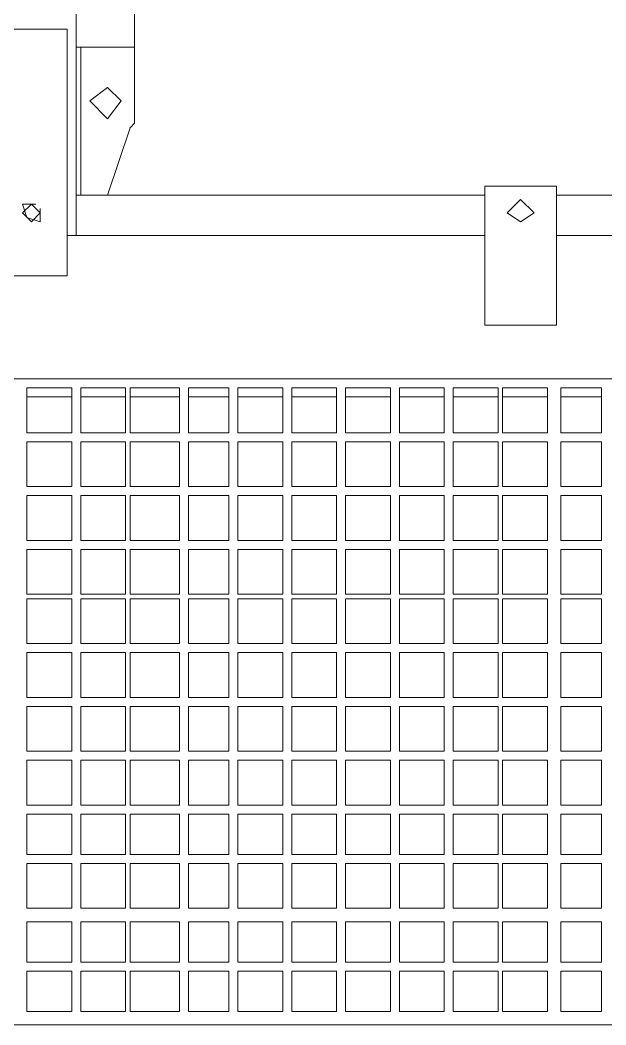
# Model space of a CAD drawing. Header units: metres. Extents: x -19121 to 152404, y -12107 to 46241.
# Drawn here: x 4138.5 to 4180.5, y 528.8 to 601 of the extents above; entities that cross this region are included whole.
import ezdxf

# ---------------------------------------------------------------- set-up
doc = ezdxf.new("R2010")
doc.units = ezdxf.units.M
doc.header["$LTSCALE"] = 50
doc.header["$MEASUREMENT"] = 0
doc.layers.get('0').update_dxf_attribs({"color": 9, "lineweight": 9})
doc.layers.add('32-ekipman', color=9, linetype='Continuous', lineweight=9)

# ---------------------------------------------------------------- blocks, each defined once
blk = doc.blocks.new('h')
for points in [[(181692.655, -16206.805), (181641.108, -16206.805)], [(181643.041, -16207.771), (181643.041, -16210.671)], [(181645.941, -16207.771), (181643.041, -16207.771)], [(181645.941, -16210.671), (181645.941, -16207.771)], [(181646.907, -16207.771), (181646.907, -16210.671)], [(181650.129, -16207.771), (181646.907, -16207.771)], [(181650.129, -16210.671), (181650.129, -16207.771)], [(181650.451, -16207.771), (181650.451, -16210.671)], [(181653.673, -16207.771), (181650.451, -16207.771)], [(181653.673, -16210.671), (181653.673, -16207.771)], [(181654.317, -16207.771), (181654.317, -16210.671)], [(181657.539, -16207.771), (181654.317, -16207.771)], [(181657.539, -16210.671), (181657.539, -16207.771)], [(181658.183, -16207.771), (181658.183, -16210.671)], [(181661.405, -16207.771), (181658.183, -16207.771)], [(181661.405, -16210.671), (181661.405, -16207.771)], [(181662.049, -16207.771), (181662.049, -16210.671)], [(181665.271, -16207.771), (181662.049, -16207.771)], [(181665.271, -16210.671), (181665.271, -16207.771)], [(181665.915, -16207.771), (181665.915, -16210.671)], [(181669.137, -16207.771), (181665.915, -16207.771)], [(181669.137, -16210.671), (181669.137, -16207.771)], [(181669.781, -16207.771), (181669.781, -16210.671)], [(181672.681, -16207.771), (181669.781, -16207.771)], [(181672.681, -16210.671), (181672.681, -16207.771)], [(181673.325, -16207.771), (181673.325, -16210.671)], [(181676.869, -16207.771), (181673.325, -16207.771)], [(181676.869, -16210.671), (181676.869, -16207.771)], [(181677.191, -16207.771), (181677.191, -16210.671)], [(181680.413, -16207.771), (181677.191, -16207.771)], [(181680.413, -16210.671), (181680.413, -16207.771)], [(181681.057, -16207.771), (181681.057, -16210.671)], [(181684.279, -16207.771), (181681.057, -16207.771)], [(181684.279, -16210.671), (181684.279, -16207.771)], [(181643.041, -16210.671), (181645.941, -16210.671)], [(181646.907, -16210.671), (181650.129, -16210.671)], [(181650.451, -16210.671), (181653.673, -16210.671)], [(181654.317, -16210.671), (181657.539, -16210.671)], [(181658.183, -16210.671), (181661.405, -16210.671)], [(181662.049, -16210.671), (181665.271, -16210.671)], [(181665.915, -16210.671), (181669.137, -16210.671)], [(181669.781, -16210.671), (181672.681, -16210.671)], [(181673.325, -16210.671), (181676.869, -16210.671)], [(181677.191, -16210.671), (181680.413, -16210.671)], [(181681.057, -16210.671), (181684.279, -16210.671)], [(181643.041, -16211.315), (181643.041, -16214.214)], [(181645.941, -16211.315), (181643.041, -16211.315)], [(181645.941, -16214.214), (181645.941, -16211.315)], [(181646.907, -16211.315), (181646.907, -16214.214)], [(181650.129, -16211.315), (181646.907, -16211.315)], [(181650.129, -16214.214), (181650.129, -16211.315)], [(181650.451, -16211.315), (181650.451, -16214.214)], [(181653.673, -16211.315), (181650.451, -16211.315)], [(181653.673, -16214.214), (181653.673, -16211.315)], [(181654.317, -16211.315), (181654.317, -16214.214)], [(181657.539, -16211.315), (181654.317, -16211.315)], [(181657.539, -16214.214), (181657.539, -16211.315)], [(181658.183, -16211.315), (181658.183, -16214.214)], [(181661.405, -16211.315), (181658.183, -16211.315)], [(181661.405, -16214.214), (181661.405, -16211.315)], [(181662.049, -16211.315), (181662.049, -16214.214)], [(181665.271, -16211.315), (181662.049, -16211.315)], [(181665.271, -16214.214), (181665.271, -16211.315)], [(181665.915, -16211.315), (181665.915, -16214.214)], [(181669.137, -16211.315), (181665.915, -16211.315)], [(181669.137, -16214.214), (181669.137, -16211.315)], [(181669.781, -16211.315), (181669.781, -16214.214)], [(181672.681, -16211.315), (181669.781, -16211.315)], [(181672.681, -16214.214), (181672.681, -16211.315)], [(181673.325, -16211.315), (181673.325, -16214.214)], [(181676.869, -16211.315), (181673.325, -16211.315)], [(181676.869, -16214.214), (181676.869, -16211.315)], [(181677.191, -16211.315), (181677.191, -16214.214)], [(181680.413, -16211.315), (181677.191, -16211.315)], [(181680.413, -16214.214), (181680.413, -16211.315)], [(181681.057, -16211.315), (181681.057, -16214.214)], [(181684.279, -16211.315), (181681.057, -16211.315)], [(181684.279, -16214.214), (181684.279, -16211.315)], [(181643.041, -16214.214), (181645.941, -16214.214)], [(181646.907, -16214.214), (181650.129, -16214.214)], [(181650.451, -16214.214), (181653.673, -16214.214)], [(181654.317, -16214.214), (181657.539, -16214.214)], [(181658.183, -16214.214), (181661.405, -16214.214)], [(181662.049, -16214.214), (181665.271, -16214.214)], [(181665.915, -16214.214), (181669.137, -16214.214)], [(181669.781, -16214.214), (181672.681, -16214.214)], [(181673.325, -16214.214), (181676.869, -16214.214)], [(181677.191, -16214.214), (181680.413, -16214.214)], [(181681.057, -16214.214), (181684.279, -16214.214)], [(181643.041, -16215.181), (181643.041, -16218.403)], [(181645.941, -16215.181), (181643.041, -16215.181)], [(181645.941, -16218.403), (181645.941, -16215.181)], [(181646.907, -16215.181), (181646.907, -16218.403)], [(181650.129, -16215.181), (181646.907, -16215.181)], [(181650.129, -16218.403), (181650.129, -16215.181)], [(181650.451, -16215.181), (181650.451, -16218.403)], [(181653.673, -16215.181), (181650.451, -16215.181)], [(181653.673, -16218.403), (181653.673, -16215.181)], [(181654.317, -16215.181), (181654.317, -16218.403)], [(181657.539, -16215.181), (181654.317, -16215.181)], [(181657.539, -16218.403), (181657.539, -16215.181)], [(181658.183, -16215.181), (181658.183, -16218.403)], [(181661.405, -16215.181), (181658.183, -16215.181)], [(181661.405, -16218.403), (181661.405, -16215.181)], [(181662.049, -16215.181), (181662.049, -16218.403)], [(181665.271, -16215.181), (181662.049, -16215.181)], [(181665.271, -16218.403), (181665.271, -16215.181)], [(181665.915, -16215.181), (181665.915, -16218.403)], [(181669.137, -16215.181), (181665.915, -16215.181)], [(181669.137, -16218.403), (181669.137, -16215.181)], [(181669.781, -16215.181), (181669.781, -16218.403)], [(181672.681, -16215.181), (181669.781, -16215.181)], [(181672.681, -16218.403), (181672.681, -16215.181)], [(181673.325, -16215.181), (181673.325, -16218.403)], [(181676.869, -16215.181), (181673.325, -16215.181)], [(181676.869, -16218.403), (181676.869, -16215.181)], [(181677.191, -16215.181), (181677.191, -16218.403)], [(181680.413, -16215.181), (181677.191, -16215.181)], [(181680.413, -16218.403), (181680.413, -16215.181)], [(181681.057, -16215.181), (181681.057, -16218.403)], [(181684.279, -16215.181), (181681.057, -16215.181)], [(181684.279, -16218.403), (181684.279, -16215.181)], [(181643.041, -16218.403), (181645.941, -16218.403)], [(181646.907, -16218.403), (181650.129, -16218.403)], [(181650.451, -16218.403), (181653.673, -16218.403)], [(181654.317, -16218.403), (181657.539, -16218.403)], [(181658.183, -16218.403), (181661.405, -16218.403)], [(181662.049, -16218.403), (181665.271, -16218.403)], [(181665.915, -16218.403), (181669.137, -16218.403)], [(181669.781, -16218.403), (181672.681, -16218.403)], [(181673.325, -16218.403), (181676.869, -16218.403)], [(181677.191, -16218.403), (181680.413, -16218.403)], [(181681.057, -16218.403), (181684.279, -16218.403)], [(181643.041, -16219.047), (181643.041, -16221.946)], [(181645.941, -16219.047), (181643.041, -16219.047)], [(181645.941, -16221.946), (181645.941, -16219.047)], [(181646.907, -16219.047), (181646.907, -16221.946)], [(181650.129, -16219.047), (181646.907, -16219.047)], [(181650.129, -16221.946), (181650.129, -16219.047)], [(181650.451, -16219.047), (181650.451, -16221.946)], [(181653.673, -16219.047), (181650.451, -16219.047)], [(181653.673, -16221.946), (181653.673, -16219.047)], [(181654.317, -16219.047), (181654.317, -16221.946)], [(181657.539, -16219.047), (181654.317, -16219.047)], [(181657.539, -16221.946), (181657.539, -16219.047)], [(181658.183, -16219.047), (181658.183, -16221.946)], [(181661.405, -16219.047), (181658.183, -16219.047)], [(181661.405, -16221.946), (181661.405, -16219.047)], [(181662.049, -16219.047), (181662.049, -16221.946)], [(181665.271, -16219.047), (181662.049, -16219.047)], [(181665.271, -16221.946), (181665.271, -16219.047)], [(181665.915, -16219.047), (181665.915, -16221.946)], [(181669.137, -16219.047), (181665.915, -16219.047)], [(181669.137, -16221.946), (181669.137, -16219.047)], [(181669.781, -16219.047), (181669.781, -16221.946)], [(181672.681, -16219.047), (181669.781, -16219.047)], [(181672.681, -16221.946), (181672.681, -16219.047)], [(181673.325, -16219.047), (181673.325, -16221.946)], [(181676.869, -16219.047), (181673.325, -16219.047)], [(181676.869, -16221.946), (181676.869, -16219.047)], [(181677.191, -16219.047), (181677.191, -16221.946)], [(181680.413, -16219.047), (181677.191, -16219.047)], [(181680.413, -16221.946), (181680.413, -16219.047)], [(181681.057, -16219.047), (181681.057, -16221.946)], [(181684.279, -16219.047), (181681.057, -16219.047)], [(181684.279, -16221.946), (181684.279, -16219.047)], [(181643.041, -16221.946), (181645.941, -16221.946)], [(181646.907, -16221.946), (181650.129, -16221.946)], [(181650.451, -16221.946), (181653.673, -16221.946)], [(181654.317, -16221.946), (181657.539, -16221.946)], [(181658.183, -16221.946), (181661.405, -16221.946)], [(181662.049, -16221.946), (181665.271, -16221.946)], [(181665.915, -16221.946), (181669.137, -16221.946)], [(181669.781, -16221.946), (181672.681, -16221.946)], [(181673.325, -16221.946), (181676.869, -16221.946)], [(181677.191, -16221.946), (181680.413, -16221.946)], [(181681.057, -16221.946), (181684.279, -16221.946)], [(181643.041, -16222.591), (181643.041, -16225.812)], [(181645.941, -16222.591), (181643.041, -16222.591)], [(181645.941, -16225.812), (181645.941, -16222.591)], [(181646.907, -16222.591), (181646.907, -16225.812)], [(181650.129, -16222.591), (181646.907, -16222.591)], [(181650.129, -16225.812), (181650.129, -16222.591)], [(181650.451, -16222.591), (181650.451, -16225.812)], [(181653.673, -16222.591), (181650.451, -16222.591)], [(181653.673, -16225.812), (181653.673, -16222.591)], [(181654.317, -16222.591), (181654.317, -16225.812)], [(181657.539, -16222.591), (181654.317, -16222.591)], [(181657.539, -16225.812), (181657.539, -16222.591)], [(181658.183, -16222.591), (181658.183, -16225.812)], [(181661.405, -16222.591), (181658.183, -16222.591)], [(181661.405, -16225.812), (181661.405, -16222.591)], [(181662.049, -16222.591), (181662.049, -16225.812)], [(181665.271, -16222.591), (181662.049, -16222.591)], [(181665.271, -16225.812), (181665.271, -16222.591)], [(181665.915, -16222.591), (181665.915, -16225.812)], [(181669.137, -16222.591), (181665.915, -16222.591)], [(181669.137, -16225.812), (181669.137, -16222.591)], [(181669.781, -16222.591), (181669.781, -16225.812)], [(181672.681, -16222.591), (181669.781, -16222.591)], [(181672.681, -16225.812), (181672.681, -16222.591)], [(181673.325, -16222.591), (181673.325, -16225.812)], [(181676.869, -16222.591), (181673.325, -16222.591)], [(181676.869, -16225.812), (181676.869, -16222.591)], [(181677.191, -16222.591), (181677.191, -16225.812)], [(181680.413, -16222.591), (181677.191, -16222.591)], [(181680.413, -16225.812), (181680.413, -16222.591)], [(181681.057, -16222.591), (181681.057, -16225.812)], [(181684.279, -16222.591), (181681.057, -16222.591)], [(181684.279, -16225.812), (181684.279, -16222.591)], [(181643.041, -16225.812), (181645.941, -16225.812)], [(181646.907, -16225.812), (181650.129, -16225.812)], [(181650.451, -16225.812), (181653.673, -16225.812)], [(181654.317, -16225.812), (181657.539, -16225.812)], [(181658.183, -16225.812), (181661.405, -16225.812)], [(181662.049, -16225.812), (181665.271, -16225.812)], [(181665.915, -16225.812), (181669.137, -16225.812)], [(181669.781, -16225.812), (181672.681, -16225.812)], [(181673.325, -16225.812), (181676.869, -16225.812)], [(181677.191, -16225.812), (181680.413, -16225.812)], [(181681.057, -16225.812), (181684.279, -16225.812)], [(181643.041, -16226.457), (181643.041, -16229.678)], [(181645.941, -16226.457), (181643.041, -16226.457)], [(181645.941, -16229.678), (181645.941, -16226.457)], [(181646.907, -16226.457), (181646.907, -16229.678)], [(181650.129, -16226.457), (181646.907, -16226.457)], [(181650.129, -16229.678), (181650.129, -16226.457)], [(181650.451, -16226.457), (181650.451, -16229.678)], [(181653.673, -16226.457), (181650.451, -16226.457)], [(181653.673, -16229.678), (181653.673, -16226.457)], [(181654.317, -16226.457), (181654.317, -16229.678)], [(181657.539, -16226.457), (181654.317, -16226.457)], [(181657.539, -16229.678), (181657.539, -16226.457)], [(181658.183, -16226.457), (181658.183, -16229.678)], [(181661.405, -16226.457), (181658.183, -16226.457)], [(181661.405, -16229.678), (181661.405, -16226.457)], [(181662.049, -16226.457), (181662.049, -16229.678)], [(181665.271, -16226.457), (181662.049, -16226.457)], [(181665.271, -16229.678), (181665.271, -16226.457)], [(181665.915, -16226.457), (181665.915, -16229.678)], [(181669.137, -16226.457), (181665.915, -16226.457)], [(181669.137, -16229.678), (181669.137, -16226.457)], [(181669.781, -16226.457), (181669.781, -16229.678)], [(181672.681, -16226.457), (181669.781, -16226.457)], [(181672.681, -16229.678), (181672.681, -16226.457)], [(181673.325, -16226.457), (181673.325, -16229.678)], [(181676.869, -16226.457), (181673.325, -16226.457)], [(181676.869, -16229.678), (181676.869, -16226.457)], [(181677.191, -16226.457), (181677.191, -16229.678)], [(181680.413, -16226.457), (181677.191, -16226.457)], [(181680.413, -16229.678), (181680.413, -16226.457)], [(181681.057, -16226.457), (181681.057, -16229.678)], [(181684.279, -16226.457), (181681.057, -16226.457)], [(181684.279, -16229.678), (181684.279, -16226.457)], [(181643.041, -16229.678), (181645.941, -16229.678)], [(181646.907, -16229.678), (181650.129, -16229.678)], [(181650.451, -16229.678), (181653.673, -16229.678)], [(181654.317, -16229.678), (181657.539, -16229.678)], [(181658.183, -16229.678), (181661.405, -16229.678)], [(181662.049, -16229.678), (181665.271, -16229.678)], [(181665.915, -16229.678), (181669.137, -16229.678)], [(181669.781, -16229.678), (181672.681, -16229.678)], [(181673.325, -16229.678), (181676.869, -16229.678)], [(181677.191, -16229.678), (181680.413, -16229.678)], [(181681.057, -16229.678), (181684.279, -16229.678)], [(181643.041, -16230.323), (181643.041, -16233.544)], [(181645.941, -16230.323), (181643.041, -16230.323)], [(181645.941, -16233.544), (181645.941, -16230.323)], [(181646.907, -16230.323), (181646.907, -16233.544)], [(181650.129, -16230.323), (181646.907, -16230.323)], [(181650.129, -16233.544), (181650.129, -16230.323)], [(181650.451, -16230.323), (181650.451, -16233.544)], [(181653.673, -16230.323), (181650.451, -16230.323)], [(181653.673, -16233.544), (181653.673, -16230.323)], [(181654.317, -16230.323), (181654.317, -16233.544)], [(181657.539, -16230.323), (181654.317, -16230.323)], [(181657.539, -16233.544), (181657.539, -16230.323)], [(181658.183, -16230.323), (181658.183, -16233.544)], [(181661.405, -16230.323), (181658.183, -16230.323)], [(181661.405, -16233.544), (181661.405, -16230.323)], [(181662.049, -16230.323), (181662.049, -16233.544)], [(181665.271, -16230.323), (181662.049, -16230.323)], [(181665.271, -16233.544), (181665.271, -16230.323)], [(181665.915, -16230.323), (181665.915, -16233.544)], [(181669.137, -16230.323), (181665.915, -16230.323)], [(181669.137, -16233.544), (181669.137, -16230.323)], [(181669.781, -16230.323), (181669.781, -16233.544)], [(181672.681, -16230.323), (181669.781, -16230.323)], [(181672.681, -16233.544), (181672.681, -16230.323)], [(181673.325, -16230.323), (181673.325, -16233.544)], [(181676.869, -16230.323), (181673.325, -16230.323)], [(181676.869, -16233.544), (181676.869, -16230.323)], [(181677.191, -16230.323), (181677.191, -16233.544)], [(181680.413, -16230.323), (181677.191, -16230.323)], [(181680.413, -16233.544), (181680.413, -16230.323)], [(181681.057, -16230.323), (181681.057, -16233.544)], [(181684.279, -16230.323), (181681.057, -16230.323)], [(181684.279, -16233.544), (181684.279, -16230.323)], [(181643.041, -16233.544), (181645.941, -16233.544)], [(181646.907, -16233.544), (181650.129, -16233.544)], [(181650.451, -16233.544), (181653.673, -16233.544)], [(181654.317, -16233.544), (181657.539, -16233.544)], [(181658.183, -16233.544), (181661.405, -16233.544)], [(181662.049, -16233.544), (181665.271, -16233.544)], [(181665.915, -16233.544), (181669.137, -16233.544)], [(181669.781, -16233.544), (181672.681, -16233.544)], [(181673.325, -16233.544), (181676.869, -16233.544)], [(181677.191, -16233.544), (181680.413, -16233.544)], [(181681.057, -16233.544), (181684.279, -16233.544)], [(181643.041, -16234.189), (181643.041, -16237.41)], [(181645.941, -16234.189), (181643.041, -16234.189)], [(181645.941, -16237.41), (181645.941, -16234.189)], [(181646.907, -16234.189), (181646.907, -16237.41)], [(181650.129, -16234.189), (181646.907, -16234.189)], [(181650.129, -16237.41), (181650.129, -16234.189)], [(181650.451, -16234.189), (181650.451, -16237.41)], [(181653.673, -16234.189), (181650.451, -16234.189)], [(181653.673, -16237.41), (181653.673, -16234.189)], [(181654.317, -16234.189), (181654.317, -16237.41)], [(181657.539, -16234.189), (181654.317, -16234.189)], [(181657.539, -16237.41), (181657.539, -16234.189)], [(181658.183, -16234.189), (181658.183, -16237.41)], [(181661.405, -16234.189), (181658.183, -16234.189)], [(181661.405, -16237.41), (181661.405, -16234.189)], [(181662.049, -16234.189), (181662.049, -16237.41)], [(181665.271, -16234.189), (181662.049, -16234.189)], [(181665.271, -16237.41), (181665.271, -16234.189)], [(181665.915, -16234.189), (181665.915, -16237.41)], [(181669.137, -16234.189), (181665.915, -16234.189)], [(181669.137, -16237.41), (181669.137, -16234.189)], [(181669.781, -16234.189), (181669.781, -16237.41)], [(181672.681, -16234.189), (181669.781, -16234.189)], [(181672.681, -16237.41), (181672.681, -16234.189)], [(181673.325, -16234.189), (181673.325, -16237.41)], [(181676.869, -16234.189), (181673.325, -16234.189)], [(181676.869, -16237.41), (181676.869, -16234.189)], [(181677.191, -16234.189), (181677.191, -16237.41)], [(181680.413, -16234.189), (181677.191, -16234.189)], [(181680.413, -16237.41), (181680.413, -16234.189)], [(181681.057, -16234.189), (181681.057, -16237.41)], [(181684.279, -16234.189), (181681.057, -16234.189)], [(181684.279, -16237.41), (181684.279, -16234.189)], [(181643.041, -16237.41), (181645.941, -16237.41)], [(181643.041, -16237.733), (181643.041, -16240.954)], [(181645.941, -16237.733), (181643.041, -16237.733)], [(181645.941, -16240.954), (181645.941, -16237.733)], [(181646.907, -16237.41), (181650.129, -16237.41)], [(181646.907, -16237.733), (181646.907, -16240.954)], [(181650.129, -16237.733), (181646.907, -16237.733)], [(181650.129, -16240.954), (181650.129, -16237.733)], [(181650.451, -16237.41), (181653.673, -16237.41)], [(181650.451, -16237.733), (181650.451, -16240.954)], [(181653.673, -16237.733), (181650.451, -16237.733)], [(181653.673, -16240.954), (181653.673, -16237.733)], [(181654.317, -16237.41), (181657.539, -16237.41)], [(181654.317, -16237.733), (181654.317, -16240.954)], [(181657.539, -16237.733), (181654.317, -16237.733)], [(181657.539, -16240.954), (181657.539, -16237.733)], [(181658.183, -16237.41), (181661.405, -16237.41)], [(181658.183, -16237.733), (181658.183, -16240.954)], [(181661.405, -16237.733), (181658.183, -16237.733)], [(181661.405, -16240.954), (181661.405, -16237.733)], [(181662.049, -16237.41), (181665.271, -16237.41)], [(181662.049, -16237.733), (181662.049, -16240.954)], [(181665.271, -16237.733), (181662.049, -16237.733)], [(181665.271, -16240.954), (181665.271, -16237.733)], [(181665.915, -16237.41), (181669.137, -16237.41)], [(181665.915, -16237.733), (181665.915, -16240.954)], [(181669.137, -16237.733), (181665.915, -16237.733)], [(181669.137, -16240.954), (181669.137, -16237.733)], [(181669.781, -16237.41), (181672.681, -16237.41)], [(181669.781, -16237.733), (181669.781, -16240.954)], [(181672.681, -16237.733), (181669.781, -16237.733)], [(181672.681, -16240.954), (181672.681, -16237.733)], [(181673.325, -16237.41), (181676.869, -16237.41)], [(181673.325, -16237.733), (181673.325, -16240.954)], [(181676.869, -16237.733), (181673.325, -16237.733)], [(181676.869, -16240.954), (181676.869, -16237.733)], [(181677.191, -16237.41), (181680.413, -16237.41)], [(181677.191, -16237.733), (181677.191, -16240.954)], [(181680.413, -16237.733), (181677.191, -16237.733)], [(181680.413, -16240.954), (181680.413, -16237.733)], [(181681.057, -16237.41), (181684.279, -16237.41)], [(181681.057, -16237.733), (181681.057, -16240.954)], [(181684.279, -16237.733), (181681.057, -16237.733)], [(181684.279, -16240.954), (181684.279, -16237.733)], [(181643.041, -16240.954), (181645.941, -16240.954)], [(181646.907, -16240.954), (181650.129, -16240.954)], [(181650.451, -16240.954), (181653.673, -16240.954)], [(181654.317, -16240.954), (181657.539, -16240.954)], [(181658.183, -16240.954), (181661.405, -16240.954)], [(181662.049, -16240.954), (181665.271, -16240.954)], [(181665.915, -16240.954), (181669.137, -16240.954)], [(181669.781, -16240.954), (181672.681, -16240.954)], [(181673.325, -16240.954), (181676.869, -16240.954)], [(181677.191, -16240.954), (181680.413, -16240.954)], [(181681.057, -16240.954), (181684.279, -16240.954)], [(181643.041, -16241.599), (181643.041, -16244.82)], [(181645.941, -16241.599), (181643.041, -16241.599)], [(181645.941, -16244.82), (181645.941, -16241.599)], [(181646.907, -16241.599), (181646.907, -16244.82)], [(181650.129, -16241.599), (181646.907, -16241.599)], [(181650.129, -16244.82), (181650.129, -16241.599)], [(181650.451, -16241.599), (181650.451, -16244.82)], [(181653.673, -16241.599), (181650.451, -16241.599)], [(181653.673, -16244.82), (181653.673, -16241.599)], [(181654.317, -16241.599), (181654.317, -16244.82)], [(181657.539, -16241.599), (181654.317, -16241.599)], [(181657.539, -16244.82), (181657.539, -16241.599)], [(181658.183, -16241.599), (181658.183, -16244.82)], [(181661.405, -16241.599), (181658.183, -16241.599)], [(181661.405, -16244.82), (181661.405, -16241.599)], [(181662.049, -16241.599), (181662.049, -16244.82)], [(181665.271, -16241.599), (181662.049, -16241.599)], [(181665.271, -16244.82), (181665.271, -16241.599)], [(181665.915, -16241.599), (181665.915, -16244.82)], [(181669.137, -16241.599), (181665.915, -16241.599)], [(181669.137, -16244.82), (181669.137, -16241.599)], [(181669.781, -16241.599), (181669.781, -16244.82)], [(181672.681, -16241.599), (181669.781, -16241.599)], [(181672.681, -16244.82), (181672.681, -16241.599)], [(181673.325, -16241.599), (181673.325, -16244.82)], [(181676.869, -16241.599), (181673.325, -16241.599)], [(181676.869, -16244.82), (181676.869, -16241.599)], [(181677.191, -16241.599), (181677.191, -16244.82)], [(181680.413, -16241.599), (181677.191, -16241.599)], [(181680.413, -16244.82), (181680.413, -16241.599)], [(181681.057, -16241.599), (181681.057, -16244.82)], [(181684.279, -16241.599), (181681.057, -16241.599)], [(181684.279, -16244.82), (181684.279, -16241.599)], [(181643.041, -16244.82), (181645.941, -16244.82)], [(181646.907, -16244.82), (181650.129, -16244.82)], [(181650.451, -16244.82), (181653.673, -16244.82)], [(181654.317, -16244.82), (181657.539, -16244.82)], [(181658.183, -16244.82), (181661.405, -16244.82)], [(181662.049, -16244.82), (181665.271, -16244.82)], [(181665.915, -16244.82), (181669.137, -16244.82)], [(181669.781, -16244.82), (181672.681, -16244.82)], [(181673.325, -16244.82), (181676.869, -16244.82)], [(181677.191, -16244.82), (181680.413, -16244.82)], [(181681.057, -16244.82), (181684.279, -16244.82)], [(181643.041, -16245.465), (181643.041, -16248.686)], [(181645.941, -16245.465), (181643.041, -16245.465)], [(181645.941, -16248.686), (181645.941, -16245.465)], [(181646.907, -16245.465), (181646.907, -16248.686)], [(181650.129, -16245.465), (181646.907, -16245.465)], [(181650.129, -16248.686), (181650.129, -16245.465)], [(181650.451, -16245.465), (181650.451, -16248.686)], [(181653.673, -16245.465), (181650.451, -16245.465)], [(181653.673, -16248.686), (181653.673, -16245.465)], [(181654.317, -16245.465), (181654.317, -16248.686)], [(181657.539, -16245.465), (181654.317, -16245.465)], [(181657.539, -16248.686), (181657.539, -16245.465)], [(181658.183, -16245.465), (181658.183, -16248.686)], [(181661.405, -16245.465), (181658.183, -16245.465)], [(181661.405, -16248.686), (181661.405, -16245.465)], [(181662.049, -16245.465), (181662.049, -16248.686)], [(181665.271, -16245.465), (181662.049, -16245.465)], [(181665.271, -16248.686), (181665.271, -16245.465)], [(181665.915, -16245.465), (181665.915, -16248.686)], [(181669.137, -16245.465), (181665.915, -16245.465)], [(181669.137, -16248.686), (181669.137, -16245.465)], [(181669.781, -16245.465), (181669.781, -16248.686)], [(181672.681, -16245.465), (181669.781, -16245.465)], [(181672.681, -16248.686), (181672.681, -16245.465)], [(181673.325, -16245.465), (181673.325, -16248.686)], [(181676.869, -16245.465), (181673.325, -16245.465)], [(181676.869, -16248.686), (181676.869, -16245.465)], [(181677.191, -16245.465), (181677.191, -16248.686)], [(181680.413, -16245.465), (181677.191, -16245.465)], [(181680.413, -16248.686), (181680.413, -16245.465)], [(181681.057, -16245.465), (181681.057, -16248.686)], [(181684.279, -16245.465), (181681.057, -16245.465)], [(181684.279, -16248.686), (181684.279, -16245.465)], [(181643.041, -16248.686), (181645.941, -16248.686)], [(181646.907, -16248.686), (181650.129, -16248.686)], [(181650.451, -16248.686), (181653.673, -16248.686)], [(181654.317, -16248.686), (181657.539, -16248.686)], [(181658.183, -16248.686), (181661.405, -16248.686)], [(181662.049, -16248.686), (181665.271, -16248.686)], [(181665.915, -16248.686), (181669.137, -16248.686)], [(181669.781, -16248.686), (181672.681, -16248.686)], [(181673.325, -16248.686), (181676.869, -16248.686)], [(181677.191, -16248.686), (181680.413, -16248.686)], [(181681.057, -16248.686), (181684.279, -16248.686)], [(181643.041, -16249.331), (181643.041, -16252.552)], [(181645.941, -16249.331), (181643.041, -16249.331)], [(181645.941, -16252.552), (181645.941, -16249.331)], [(181646.907, -16249.331), (181646.907, -16252.552)], [(181650.129, -16249.331), (181646.907, -16249.331)], [(181650.129, -16252.552), (181650.129, -16249.331)], [(181650.451, -16249.331), (181650.451, -16252.552)], [(181653.673, -16249.331), (181650.451, -16249.331)], [(181653.673, -16252.552), (181653.673, -16249.331)], [(181654.317, -16249.331), (181654.317, -16252.552)], [(181657.539, -16249.331), (181654.317, -16249.331)], [(181657.539, -16252.552), (181657.539, -16249.331)], [(181658.183, -16249.331), (181658.183, -16252.552)], [(181661.405, -16249.331), (181658.183, -16249.331)], [(181661.405, -16252.552), (181661.405, -16249.331)], [(181662.049, -16249.331), (181662.049, -16252.552)], [(181665.271, -16249.331), (181662.049, -16249.331)], [(181665.271, -16252.552), (181665.271, -16249.331)], [(181665.915, -16249.331), (181665.915, -16252.552)], [(181669.137, -16249.331), (181665.915, -16249.331)], [(181669.137, -16252.552), (181669.137, -16249.331)], [(181669.781, -16249.331), (181669.781, -16252.552)], [(181672.681, -16249.331), (181669.781, -16249.331)], [(181672.681, -16252.552), (181672.681, -16249.331)], [(181673.325, -16249.331), (181673.325, -16252.552)], [(181676.869, -16249.331), (181673.325, -16249.331)], [(181676.869, -16252.552), (181676.869, -16249.331)], [(181677.191, -16249.331), (181677.191, -16252.552)], [(181680.413, -16249.331), (181677.191, -16249.331)], [(181680.413, -16252.552), (181680.413, -16249.331)], [(181681.057, -16249.331), (181681.057, -16252.552)], [(181684.279, -16249.331), (181681.057, -16249.331)], [(181684.279, -16252.552), (181684.279, -16249.331)], [(181645.941, -16251.908), (181643.041, -16251.908)], [(181650.129, -16251.908), (181646.907, -16251.908)], [(181653.673, -16251.908), (181650.451, -16251.908)], [(181657.539, -16251.908), (181654.317, -16251.908)], [(181661.405, -16251.908), (181658.183, -16251.908)], [(181665.271, -16251.908), (181662.049, -16251.908)], [(181669.137, -16251.908), (181665.915, -16251.908)], [(181672.681, -16251.908), (181669.781, -16251.908)], [(181676.869, -16251.908), (181673.325, -16251.908)], [(181680.413, -16251.908), (181677.191, -16251.908)], [(181684.279, -16251.908), (181681.057, -16251.908)], [(181643.041, -16252.552), (181645.941, -16252.552)], [(181646.907, -16252.552), (181650.129, -16252.552)], [(181650.451, -16252.552), (181653.673, -16252.552)], [(181654.317, -16252.552), (181657.539, -16252.552)], [(181658.183, -16252.552), (181661.405, -16252.552)], [(181662.049, -16252.552), (181665.271, -16252.552)], [(181665.915, -16252.552), (181669.137, -16252.552)], [(181669.781, -16252.552), (181672.681, -16252.552)], [(181673.325, -16252.552), (181676.869, -16252.552)], [(181677.191, -16252.552), (181680.413, -16252.552)], [(181681.057, -16252.552), (181684.279, -16252.552)], [(181688.467, -16253.197), (181641.108, -16253.197)], [(181641.108, -16253.197), (181692.655, -16253.197)], [(181646.263, -16267.05), (181646.263, -16257.063)], [(181646.263, -16257.063), (181651.418, -16257.063)], [(181651.418, -16257.063), (181651.418, -16267.05)], [(181681.379, -16278.326), (181681.379, -16260.606)], [(181681.379, -16260.606), (181686.534, -16260.606)], [(181646.263, -16263.506), (181586.984, -16263.506)], [(181651.418, -16263.506), (181681.379, -16263.506)], [(181680.735, -16263.506), (181680.735, -16351.78)], [(181681.379, -16263.506), (181680.735, -16263.506)], [(181649.807, -16265.117), (181648.84, -16264.472), (181647.874, -16265.117), (181648.84, -16266.083), (181649.807, -16265.117)], [(181683.634, -16265.761), (181684.601, -16265.761), (181684.279, -16264.795), (181683.312, -16264.472), (181683.312, -16265.439)], [(181684.601, -16265.117), (181683.956, -16264.472), (181683.312, -16265.117), (181683.956, -16265.761), (181684.601, -16265.117)], [(181600.193, -16266.405), (181646.263, -16266.405)], [(181651.418, -16266.405), (181680.735, -16266.405)], [(181676.869, -16271.238), (181678.48, -16266.405)], [(181680.413, -16266.405), (181680.413, -16277.037)], [(181651.418, -16267.05), (181646.263, -16267.05)], [(181676.869, -16271.238), (181676.547, -16271.56), (181676.547, -16272.849)], [(181679.768, -16273.171), (181678.48, -16271.882), (181677.513, -16273.171), (181678.48, -16274.137), (181679.768, -16273.171)], [(181676.547, -16305.065), (181676.547, -16272.849)], [(181680.735, -16277.037), (181676.547, -16277.037)], [(181686.534, -16278.326), (181681.379, -16278.326)]]:
    blk.add_lwpolyline(points)
blk = doc.blocks.new('2.bod.Mimari')
at = {"layer": '32-ekipman', "ltscale": 2, "rotation": 180}
blk.add_blockref('h', (185823.255, -24307.965), dxfattribs=at)

msp = doc.modelspace()

# ---------------------------------------------------------------- block references
msp.add_blockref('2.bod.Mimari', (0, 8630))

doc.saveas('drawing.dxf')
